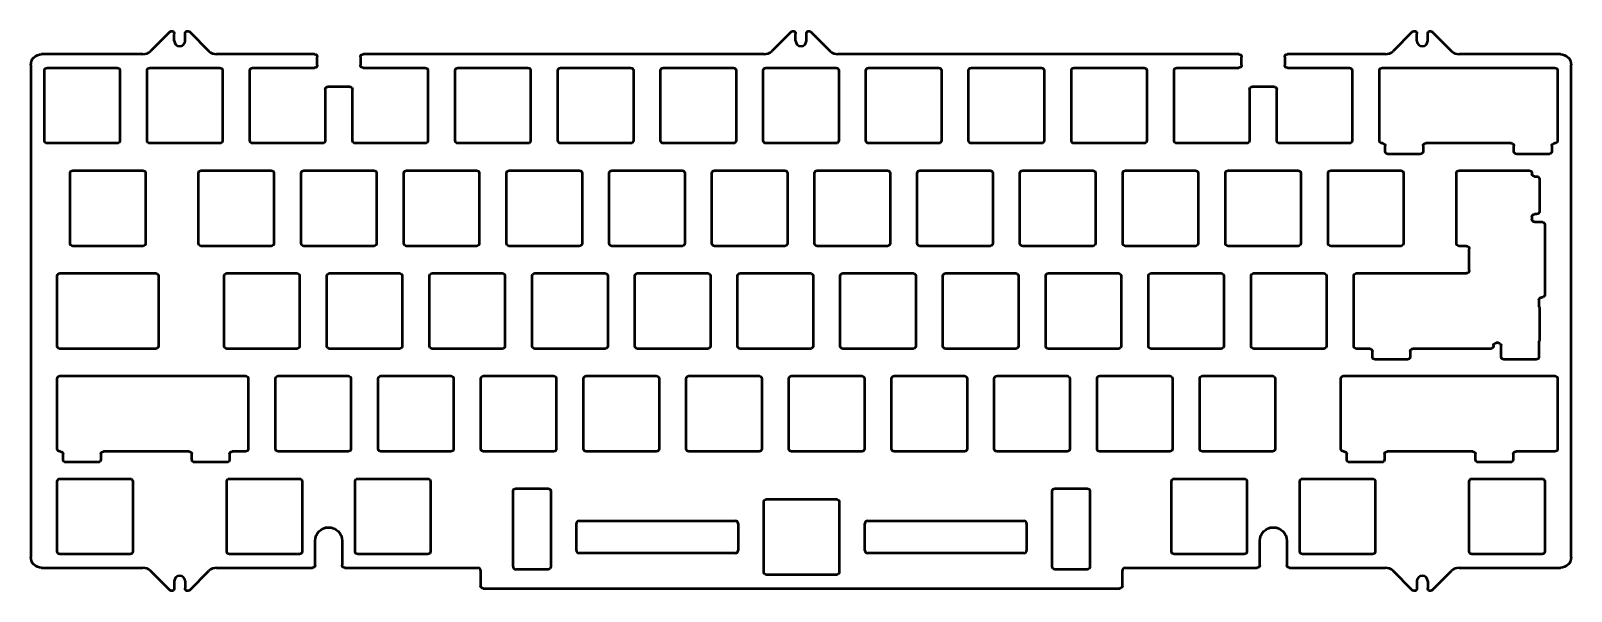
# Model space of a CAD drawing. Header units: millimetres. Extents: x 70 to 356, y 138 to 242.
import ezdxf

# ---------------------------------------------------------------- set-up
doc = ezdxf.new("R2010")
doc.units = ezdxf.units.MM
doc.header["$LTSCALE"] = 0.75
doc.layers.add('Visible', color=7, linetype='Continuous', lineweight=50)

msp = doc.modelspace()

# ---------------------------------------------------------------- linework, layer by layer
at = {"layer": 'Visible'}
for p, q in [((95.735378, 241.596851), (92.174717, 238.036191)), ((96.588931, 239.950405), (96.588931, 241.243298)), ((98.588931, 239.950405), (98.588931, 241.243298)), ((99.442484, 241.596851), (103.003145, 238.036191)), ((210.987878, 241.596851), (207.427217, 238.036191)), ((211.841431, 239.950405), (211.841431, 241.243298)), ((213.841431, 239.950405), (213.841431, 241.243298)), ((214.694984, 241.596851), (218.255645, 238.036191)), ((326.240378, 241.596851), (322.679717, 238.036191)), ((327.093931, 239.950405), (327.093931, 241.243298)), ((329.093931, 239.950405), (329.093931, 241.243298)), ((329.947484, 241.596851), (333.508145, 238.036191)), ((90.760504, 237.450405), (71.966431, 237.450405)), ((122.616431, 237.450405), (104.417358, 237.450405)), ((206.013004, 237.450405), (131.616431, 237.450405)), ((294.066431, 237.450405), (219.669858, 237.450405)), ((321.265504, 237.450405), (303.066431, 237.450405)), ((353.716431, 237.450405), (334.922358, 237.450405)), ((69.966431, 235.450405), (69.966431, 144.200405)), ((72.491431, 221.425405), (72.491431, 234.425405)), ((72.991431, 234.925405), (85.991431, 234.925405)), ((86.491431, 234.425405), (86.491431, 221.425405)), ((91.541431, 221.425405), (91.541431, 234.425405)), ((92.041431, 234.925405), (105.041431, 234.925405)), ((105.541431, 234.425405), (105.541431, 221.425405)), ((110.591431, 221.425405), (110.591431, 234.425405)), ((111.091431, 234.925405), (122.616431, 234.925405)), ((123.116431, 235.425405), (123.116431, 236.950405)), ((131.116431, 236.950405), (131.116431, 235.425405)), ((131.616431, 234.925405), (143.141431, 234.925405)), ((143.641431, 234.425405), (143.641431, 221.425405)), ((148.691431, 221.425405), (148.691431, 234.425405)), ((149.191431, 234.925405), (162.191431, 234.925405)), ((162.691431, 234.425405), (162.691431, 221.425405)), ((167.741431, 221.425405), (167.741431, 234.425405)), ((168.241431, 234.925405), (181.241431, 234.925405)), ((181.741431, 234.425405), (181.741431, 221.425405)), ((186.791431, 221.425405), (186.791431, 234.425405)), ((187.291431, 234.925405), (200.291431, 234.925405)), ((200.791431, 234.425405), (200.791431, 221.425405)), ((205.841431, 221.425405), (205.841431, 234.425405)), ((206.341431, 234.925405), (219.341431, 234.925405)), ((219.841431, 234.425405), (219.841431, 221.425405)), ((224.891431, 221.425405), (224.891431, 234.425405)), ((225.391431, 234.925405), (238.391431, 234.925405)), ((238.891431, 234.425405), (238.891431, 221.425405)), ((243.941431, 221.425405), (243.941431, 234.425405)), ((244.441431, 234.925405), (257.441431, 234.925405)), ((257.941431, 234.425405), (257.941431, 221.425405)), ((262.991431, 221.425405), (262.991431, 234.425405)), ((263.491431, 234.925405), (276.491431, 234.925405)), ((276.991431, 234.425405), (276.991431, 221.425405)), ((282.041431, 221.425405), (282.041431, 234.425405)), ((282.541431, 234.925405), (294.066431, 234.925405)), ((294.566431, 235.425405), (294.566431, 236.950405)), ((302.566431, 236.950405), (302.566431, 235.425405)), ((303.066431, 234.925405), (314.591431, 234.925405)), ((315.091431, 234.425405), (315.091431, 221.425405)), ((320.141431, 221.425405), (320.141431, 234.425405)), ((320.641431, 234.925405), (352.691431, 234.925405)), ((353.191431, 234.425405), (353.191431, 221.425405)), ((355.716431, 144.200405), (355.716431, 235.450405)), ((124.591431, 230.925405), (124.591431, 221.425405)), ((129.141431, 231.425405), (125.091431, 231.425405)), ((129.641431, 221.425405), (129.641431, 230.925405)), ((296.041431, 230.925405), (296.041431, 221.425405)), ((300.591431, 231.425405), (296.541431, 231.425405)), ((301.091431, 221.425405), (301.091431, 230.925405)), ((85.991431, 220.925405), (72.991431, 220.925405)), ((105.041431, 220.925405), (92.041431, 220.925405)), ((124.091431, 220.925405), (111.091431, 220.925405)), ((143.141431, 220.925405), (130.141431, 220.925405)), ((162.191431, 220.925405), (149.191431, 220.925405)), ((181.241431, 220.925405), (168.241431, 220.925405)), ((200.291431, 220.925405), (187.291431, 220.925405)), ((219.341431, 220.925405), (206.341431, 220.925405)), ((238.391431, 220.925405), (225.391431, 220.925405)), ((257.441431, 220.925405), (244.441431, 220.925405)), ((276.491431, 220.925405), (263.491431, 220.925405)), ((295.541431, 220.925405), (282.541431, 220.925405)), ((314.591431, 220.925405), (301.591431, 220.925405)), ((320.728431, 220.925405), (320.641431, 220.925405)), ((321.228431, 219.425405), (321.228431, 220.425405)), ((328.228431, 220.425405), (328.228431, 219.425405)), ((344.604431, 220.925405), (328.728431, 220.925405)), ((345.104431, 219.425405), (345.104431, 220.425405)), ((352.104431, 220.425405), (352.104431, 219.425405)), ((352.691431, 220.925405), (352.604431, 220.925405)), ((327.728431, 218.925405), (321.728431, 218.925405)), ((351.604431, 218.925405), (345.604431, 218.925405)), ((77.253931, 202.375405), (77.253931, 215.375405)), ((77.753931, 215.875405), (90.753931, 215.875405)), ((91.253931, 215.375405), (91.253931, 202.375405)), ((101.066431, 202.375405), (101.066431, 215.375405)), ((101.566431, 215.875405), (114.566431, 215.875405)), ((115.066431, 215.375405), (115.066431, 202.375405)), ((120.116431, 202.375405), (120.116431, 215.375405)), ((120.616431, 215.875405), (133.616431, 215.875405)), ((134.116431, 215.375405), (134.116431, 202.375405)), ((139.166431, 202.375405), (139.166431, 215.375405)), ((139.666431, 215.875405), (152.666431, 215.875405)), ((153.166431, 215.375405), (153.166431, 202.375405)), ((158.216431, 202.375405), (158.216431, 215.375405)), ((158.716431, 215.875405), (171.716431, 215.875405)), ((172.216431, 215.375405), (172.216431, 202.375405)), ((177.266431, 202.375405), (177.266431, 215.375405)), ((177.766431, 215.875405), (190.766431, 215.875405)), ((191.266431, 215.375405), (191.266431, 202.375405)), ((196.316431, 202.375405), (196.316431, 215.375405)), ((196.816431, 215.875405), (209.816431, 215.875405)), ((210.316431, 215.375405), (210.316431, 202.375405)), ((215.366431, 202.375405), (215.366431, 215.375405)), ((215.866431, 215.875405), (228.866431, 215.875405)), ((229.366431, 215.375405), (229.366431, 202.375405)), ((234.416431, 202.375405), (234.416431, 215.375405)), ((234.916431, 215.875405), (247.916431, 215.875405)), ((248.416431, 215.375405), (248.416431, 202.375405)), ((253.466431, 202.375405), (253.466431, 215.375405)), ((253.966431, 215.875405), (266.966431, 215.875405)), ((267.466431, 215.375405), (267.466431, 202.375405)), ((272.516431, 202.375405), (272.516431, 215.375405)), ((273.016431, 215.875405), (286.016431, 215.875405)), ((286.516431, 215.375405), (286.516431, 202.375405)), ((291.566431, 202.375405), (291.566431, 215.375405)), ((292.066431, 215.875405), (305.066431, 215.875405)), ((305.566431, 215.375405), (305.566431, 202.375405)), ((310.616431, 202.375405), (310.616431, 215.375405)), ((311.116431, 215.875405), (324.116431, 215.875405)), ((324.616431, 215.375405), (324.616431, 202.375405)), ((334.428931, 202.375405), (334.428931, 215.375405)), ((334.928931, 215.875405), (347.928931, 215.875405)), ((348.428931, 215.375405), (348.428931, 215.288405)), ((348.928931, 214.788405), (349.310181, 214.788405)), ((349.810181, 214.288405), (349.810181, 208.288405)), ((348.428931, 207.288405), (348.428931, 206.850405)), ((349.310181, 207.788405), (348.928931, 207.788405)), ((348.928931, 206.350405), (350.310181, 206.350405)), ((350.810181, 205.850405), (350.810181, 192.850405)), ((90.753931, 201.875405), (77.753931, 201.875405)), ((114.566431, 201.875405), (101.566431, 201.875405)), ((133.616431, 201.875405), (120.616431, 201.875405)), ((152.666431, 201.875405), (139.666431, 201.875405)), ((171.716431, 201.875405), (158.716431, 201.875405)), ((190.766431, 201.875405), (177.766431, 201.875405)), ((209.816431, 201.875405), (196.816431, 201.875405)), ((228.866431, 201.875405), (215.866431, 201.875405)), ((247.916431, 201.875405), (234.916431, 201.875405)), ((266.966431, 201.875405), (253.966431, 201.875405)), ((286.016431, 201.875405), (273.016431, 201.875405)), ((305.066431, 201.875405), (292.066431, 201.875405)), ((324.116431, 201.875405), (311.116431, 201.875405)), ((336.310181, 201.875405), (334.928931, 201.875405)), ((336.810181, 197.325405), (336.810181, 201.375405)), ((74.872681, 183.325405), (74.872681, 196.325405)), ((75.372681, 196.825405), (93.135181, 196.825405)), ((93.635181, 196.325405), (93.635181, 183.325405)), ((105.828931, 183.325405), (105.828931, 196.325405)), ((106.328931, 196.825405), (119.328931, 196.825405)), ((119.828931, 196.325405), (119.828931, 183.325405)), ((124.878931, 183.325405), (124.878931, 196.325405)), ((125.378931, 196.825405), (138.378931, 196.825405)), ((138.878931, 196.325405), (138.878931, 183.325405)), ((143.928931, 183.325405), (143.928931, 196.325405)), ((144.428931, 196.825405), (157.428931, 196.825405)), ((157.928931, 196.325405), (157.928931, 183.325405)), ((162.978931, 183.325405), (162.978931, 196.325405)), ((163.478931, 196.825405), (176.478931, 196.825405)), ((176.978931, 196.325405), (176.978931, 183.325405)), ((182.028931, 183.325405), (182.028931, 196.325405)), ((182.528931, 196.825405), (195.528931, 196.825405)), ((196.028931, 196.325405), (196.028931, 183.325405)), ((201.078931, 183.325405), (201.078931, 196.325405)), ((201.578931, 196.825405), (214.578931, 196.825405)), ((215.078931, 196.325405), (215.078931, 183.325405)), ((220.128931, 183.325405), (220.128931, 196.325405)), ((220.628931, 196.825405), (233.628931, 196.825405)), ((234.128931, 196.325405), (234.128931, 183.325405)), ((239.178931, 183.325405), (239.178931, 196.325405)), ((239.678931, 196.825405), (252.678931, 196.825405)), ((253.178931, 196.325405), (253.178931, 183.325405)), ((258.228931, 183.325405), (258.228931, 196.325405)), ((258.728931, 196.825405), (271.728931, 196.825405)), ((272.228931, 196.325405), (272.228931, 183.325405)), ((277.278931, 183.325405), (277.278931, 196.325405)), ((277.778931, 196.825405), (290.778931, 196.825405)), ((291.278931, 196.325405), (291.278931, 183.325405)), ((296.328931, 183.325405), (296.328931, 196.325405)), ((296.828931, 196.825405), (309.828931, 196.825405)), ((310.328931, 196.325405), (310.328931, 183.325405)), ((315.378931, 183.325405), (315.378931, 196.325405)), ((315.878931, 196.825405), (336.310181, 196.825405)), ((349.723181, 191.850405), (349.723181, 190.69424)), ((350.310181, 192.350405), (350.223181, 192.350405)), ((349.810181, 190.412405), (349.810181, 184.412405)), ((341.285181, 183.412405), (341.285181, 183.325405)), ((342.223181, 183.912405), (341.785181, 183.912405)), ((342.723181, 181.325405), (342.723181, 183.412405)), ((349.723181, 184.130569), (349.723181, 181.325405)), ((93.135181, 182.825405), (75.372681, 182.825405)), ((119.328931, 182.825405), (106.328931, 182.825405)), ((138.378931, 182.825405), (125.378931, 182.825405)), ((157.428931, 182.825405), (144.428931, 182.825405)), ((176.478931, 182.825405), (163.478931, 182.825405)), ((195.528931, 182.825405), (182.528931, 182.825405)), ((214.578931, 182.825405), (201.578931, 182.825405)), ((233.628931, 182.825405), (220.628931, 182.825405)), ((252.678931, 182.825405), (239.678931, 182.825405)), ((271.728931, 182.825405), (258.728931, 182.825405)), ((290.778931, 182.825405), (277.778931, 182.825405)), ((309.828931, 182.825405), (296.828931, 182.825405)), ((318.347181, 182.825405), (315.878931, 182.825405)), ((318.847181, 181.325405), (318.847181, 182.325405)), ((325.347181, 180.825405), (319.347181, 180.825405)), ((325.847181, 182.325405), (325.847181, 181.325405)), ((340.785181, 182.825405), (326.347181, 182.825405)), ((349.223181, 180.825405), (343.223181, 180.825405)), ((74.872681, 164.275405), (74.872681, 177.275405)), ((75.372681, 177.775405), (109.803931, 177.775405)), ((110.303931, 177.275405), (110.303931, 164.275405)), ((115.353931, 164.275405), (115.353931, 177.275405)), ((115.853931, 177.775405), (128.853931, 177.775405)), ((129.353931, 177.275405), (129.353931, 164.275405)), ((134.403931, 164.275405), (134.403931, 177.275405)), ((134.903931, 177.775405), (147.903931, 177.775405)), ((148.403931, 177.275405), (148.403931, 164.275405)), ((153.453931, 164.275405), (153.453931, 177.275405)), ((153.953931, 177.775405), (166.953931, 177.775405)), ((167.453931, 177.275405), (167.453931, 164.275405)), ((172.503931, 164.275405), (172.503931, 177.275405)), ((173.003931, 177.775405), (186.003931, 177.775405)), ((186.503931, 177.275405), (186.503931, 164.275405)), ((191.553931, 164.275405), (191.553931, 177.275405)), ((192.053931, 177.775405), (205.053931, 177.775405)), ((205.553931, 177.275405), (205.553931, 164.275405)), ((210.603931, 164.275405), (210.603931, 177.275405)), ((211.103931, 177.775405), (224.103931, 177.775405)), ((224.603931, 177.275405), (224.603931, 164.275405)), ((229.653931, 164.275405), (229.653931, 177.275405)), ((230.153931, 177.775405), (243.153931, 177.775405)), ((243.653931, 177.275405), (243.653931, 164.275405)), ((248.703931, 164.275405), (248.703931, 177.275405)), ((249.203931, 177.775405), (262.203931, 177.775405)), ((262.703931, 177.275405), (262.703931, 164.275405)), ((267.753931, 164.275405), (267.753931, 177.275405)), ((268.253931, 177.775405), (281.253931, 177.775405)), ((281.753931, 177.275405), (281.753931, 164.275405)), ((286.803931, 164.275405), (286.803931, 177.275405)), ((287.303931, 177.775405), (300.303931, 177.775405)), ((300.803931, 177.275405), (300.803931, 164.275405)), ((312.997681, 164.275405), (312.997681, 177.275405)), ((313.497681, 177.775405), (352.691431, 177.775405)), ((353.191431, 177.275405), (353.191431, 164.275405)), ((75.459681, 163.775405), (75.372681, 163.775405)), ((75.959681, 162.275405), (75.959681, 163.275405)), ((82.959681, 163.275405), (82.959681, 162.275405)), ((99.335681, 163.775405), (83.459681, 163.775405)), ((99.835681, 162.275405), (99.835681, 163.275405)), ((106.835681, 163.275405), (106.835681, 162.275405)), ((109.803931, 163.775405), (107.335681, 163.775405)), ((128.853931, 163.775405), (115.853931, 163.775405)), ((147.903931, 163.775405), (134.903931, 163.775405)), ((166.953931, 163.775405), (153.953931, 163.775405)), ((186.003931, 163.775405), (173.003931, 163.775405)), ((205.053931, 163.775405), (192.053931, 163.775405)), ((224.103931, 163.775405), (211.103931, 163.775405)), ((243.153931, 163.775405), (230.153931, 163.775405)), ((262.203931, 163.775405), (249.203931, 163.775405)), ((281.253931, 163.775405), (268.253931, 163.775405)), ((300.303931, 163.775405), (287.303931, 163.775405)), ((313.584681, 163.775405), (313.497681, 163.775405)), ((314.084681, 162.275405), (314.084681, 163.275405)), ((321.084681, 163.275405), (321.084681, 162.275405)), ((337.460681, 163.775405), (321.584681, 163.775405)), ((337.960681, 162.275405), (337.960681, 163.275405)), ((344.960681, 163.275405), (344.960681, 162.275405)), ((352.691431, 163.775405), (345.460681, 163.775405)), ((82.459681, 161.775405), (76.459681, 161.775405)), ((106.335681, 161.775405), (100.335681, 161.775405)), ((320.584681, 161.775405), (314.584681, 161.775405)), ((344.460681, 161.775405), (338.460681, 161.775405)), ((74.872681, 145.225405), (74.872681, 158.225405)), ((75.372681, 158.725405), (88.372681, 158.725405)), ((88.872681, 158.225405), (88.872681, 145.225405)), ((106.305181, 145.225405), (106.305181, 158.225405)), ((106.805181, 158.725405), (119.805181, 158.725405)), ((120.305181, 158.225405), (120.305181, 145.225405)), ((130.117681, 145.225405), (130.117681, 158.225405)), ((130.617681, 158.725405), (143.617681, 158.725405)), ((144.117681, 158.225405), (144.117681, 145.225405)), ((281.565181, 145.225405), (281.565181, 158.225405)), ((282.065181, 158.725405), (295.065181, 158.725405)), ((295.565181, 158.225405), (295.565181, 145.225405)), ((305.377681, 145.225405), (305.377681, 158.225405)), ((305.877681, 158.725405), (318.877681, 158.725405)), ((319.377681, 158.225405), (319.377681, 145.225405)), ((336.810181, 145.225405), (336.810181, 158.225405)), ((337.310181, 158.725405), (350.310181, 158.725405)), ((350.810181, 158.225405), (350.810181, 145.225405)), ((159.436681, 142.415405), (159.436681, 156.415405)), ((159.936681, 156.915405), (165.936681, 156.915405)), ((166.436681, 156.415405), (166.436681, 142.415405)), ((205.936681, 141.415405), (205.936681, 154.415405)), ((206.436681, 154.915405), (219.436681, 154.915405)), ((219.936681, 154.415405), (219.936681, 141.415405)), ((259.436681, 142.415405), (259.436681, 156.415405)), ((259.936681, 156.915405), (265.936681, 156.915405)), ((266.436681, 156.415405), (266.436681, 142.415405)), ((171.186681, 145.415405), (171.186681, 150.415405)), ((171.686681, 150.915405), (200.686681, 150.915405)), ((201.186681, 150.415405), (201.186681, 145.415405)), ((224.686681, 145.415405), (224.686681, 150.415405)), ((225.186681, 150.915405), (254.186681, 150.915405)), ((254.686681, 150.415405), (254.686681, 145.415405)), ((122.711431, 142.700405), (122.711431, 147.200405)), ((127.711431, 147.200405), (127.711431, 142.700405)), ((297.961931, 142.700405), (297.961931, 147.200405)), ((302.961931, 147.200405), (302.961931, 142.700405)), ((88.372681, 144.725405), (75.372681, 144.725405)), ((119.805181, 144.725405), (106.805181, 144.725405)), ((143.617681, 144.725405), (130.617681, 144.725405)), ((200.686681, 144.915405), (171.686681, 144.915405)), ((254.186681, 144.915405), (225.186681, 144.915405)), ((295.065181, 144.725405), (282.065181, 144.725405)), ((318.877681, 144.725405), (305.877681, 144.725405)), ((350.310181, 144.725405), (337.310181, 144.725405)), ((71.966431, 142.200405), (90.760504, 142.200405)), ((95.735378, 138.053958), (92.174717, 141.614618)), ((99.442484, 138.053958), (103.003145, 141.614618)), ((104.417358, 142.200405), (122.211431, 142.200405)), ((128.211431, 142.200405), (152.905431, 142.200405)), ((153.405431, 141.700405), (153.405431, 138.890405)), ((165.936681, 141.915405), (159.936681, 141.915405)), ((219.436681, 140.915405), (206.436681, 140.915405)), ((265.936681, 141.915405), (259.936681, 141.915405)), ((272.467931, 138.890405), (272.467931, 141.700405)), ((272.967931, 142.200405), (297.461931, 142.200405)), ((303.461931, 142.200405), (321.265504, 142.200405)), ((326.240378, 138.053958), (322.679717, 141.614618)), ((329.947484, 138.053958), (333.508145, 141.614618)), ((334.922358, 142.200405), (353.716431, 142.200405)), ((96.588931, 139.700405), (96.588931, 138.407511)), ((98.588931, 139.700405), (98.588931, 138.407511)), ((153.905431, 138.390405), (271.967931, 138.390405)), ((327.093931, 139.700405), (327.093931, 138.407511)), ((329.093931, 139.700405), (329.093931, 138.407511))]:
    msp.add_line(p, q, dxfattribs=at)
at = {"layer": 'Visible', "extrusion": (0, 0, -1)}
for centre, radius, start, end in [((-96.088931, 241.243298), 0.5, 45, 180), ((-99.088931, 241.243298), 0.5, 0, 135), ((-211.341431, 241.243298), 0.5, 45, 180), ((-214.341431, 241.243298), 0.5, 0, 135), ((-326.593931, 241.243298), 0.5, 45, 180), ((-329.593931, 241.243298), 0.5, 0, 135), ((-71.966431, 235.450405), 2, 0, 90), ((-122.616431, 236.950405), 0.5, 90, 180), ((-131.616431, 236.950405), 0.5, 0, 90), ((-294.066431, 236.950405), 0.5, 90, 180), ((-303.066431, 236.950405), 0.5, 0, 90), ((-353.716431, 235.450405), 2, 90, 180), ((-72.991431, 234.425405), 0.5, 0, 90), ((-85.991431, 234.425405), 0.5, 90, 180), ((-92.041431, 234.425405), 0.5, 0, 90), ((-105.041431, 234.425405), 0.5, 90, 180), ((-111.091431, 234.425405), 0.5, 0, 90), ((-122.616431, 235.425405), 0.5, 180, 270), ((-131.616431, 235.425405), 0.5, 270, 0), ((-143.141431, 234.425405), 0.5, 90, 180), ((-149.191431, 234.425405), 0.5, 0, 90), ((-162.191431, 234.425405), 0.5, 90, 180), ((-168.241431, 234.425405), 0.5, 0, 90), ((-181.241431, 234.425405), 0.5, 90, 180), ((-187.291431, 234.425405), 0.5, 0, 90), ((-200.291431, 234.425405), 0.5, 90, 180), ((-206.341431, 234.425405), 0.5, 0, 90), ((-219.341431, 234.425405), 0.5, 90, 180), ((-225.391431, 234.425405), 0.5, 0, 90), ((-238.391431, 234.425405), 0.5, 90, 180), ((-244.441431, 234.425405), 0.5, 0, 90), ((-257.441431, 234.425405), 0.5, 90, 180), ((-263.491431, 234.425405), 0.5, 0, 90), ((-276.491431, 234.425405), 0.5, 90, 180), ((-282.541431, 234.425405), 0.5, 0, 90), ((-294.066431, 235.425405), 0.5, 180, 270), ((-303.066431, 235.425405), 0.5, 270, 0), ((-314.591431, 234.425405), 0.5, 90, 180), ((-320.641431, 234.425405), 0.5, 0, 90), ((-352.691431, 234.425405), 0.5, 90, 180), ((-125.091431, 230.925405), 0.5, 0, 90), ((-129.141431, 230.925405), 0.5, 90, 180), ((-296.541431, 230.925405), 0.5, 0, 90), ((-300.591431, 230.925405), 0.5, 90, 180), ((-72.991431, 221.425405), 0.5, 270, 0), ((-85.991431, 221.425405), 0.5, 180, 270), ((-92.041431, 221.425405), 0.5, 270, 0), ((-105.041431, 221.425405), 0.5, 180, 270), ((-111.091431, 221.425405), 0.5, 270, 0), ((-124.091431, 221.425405), 0.5, 180, 270), ((-130.141431, 221.425405), 0.5, 270, 0), ((-143.141431, 221.425405), 0.5, 180, 270), ((-149.191431, 221.425405), 0.5, 270, 0), ((-162.191431, 221.425405), 0.5, 180, 270), ((-168.241431, 221.425405), 0.5, 270, 0), ((-181.241431, 221.425405), 0.5, 180, 270), ((-187.291431, 221.425405), 0.5, 270, 0), ((-200.291431, 221.425405), 0.5, 180, 270), ((-206.341431, 221.425405), 0.5, 270, 0), ((-219.341431, 221.425405), 0.5, 180, 270), ((-225.391431, 221.425405), 0.5, 270, 0), ((-238.391431, 221.425405), 0.5, 180, 270), ((-244.441431, 221.425405), 0.5, 270, 0), ((-257.441431, 221.425405), 0.5, 180, 270), ((-263.491431, 221.425405), 0.5, 270, 0), ((-276.491431, 221.425405), 0.5, 180, 270), ((-282.541431, 221.425405), 0.5, 270, 0), ((-295.541431, 221.425405), 0.5, 180, 270), ((-301.591431, 221.425405), 0.5, 270, 0), ((-314.591431, 221.425405), 0.5, 180, 270), ((-320.641431, 221.425405), 0.5, 270, 0), ((-320.728431, 220.425405), 0.5, 90, 180), ((-328.728431, 220.425405), 0.5, 0, 90), ((-344.604431, 220.425405), 0.5, 90, 180), ((-352.604431, 220.425405), 0.5, 0, 90), ((-352.691431, 221.425405), 0.5, 180, 270), ((-321.728431, 219.425405), 0.5, 270, 0), ((-327.728431, 219.425405), 0.5, 180, 270), ((-345.604431, 219.425405), 0.5, 270, 0), ((-351.604431, 219.425405), 0.5, 180, 270), ((-77.753931, 215.375405), 0.5, 0, 90), ((-90.753931, 215.375405), 0.5, 90, 180), ((-101.566431, 215.375405), 0.5, 0, 90), ((-114.566431, 215.375405), 0.5, 90, 180), ((-120.616431, 215.375405), 0.5, 0, 90), ((-133.616431, 215.375405), 0.5, 90, 180), ((-139.666431, 215.375405), 0.5, 0, 90), ((-152.666431, 215.375405), 0.5, 90, 180), ((-158.716431, 215.375405), 0.5, 0, 90), ((-171.716431, 215.375405), 0.5, 90, 180), ((-177.766431, 215.375405), 0.5, 0, 90), ((-190.766431, 215.375405), 0.5, 90, 180), ((-196.816431, 215.375405), 0.5, 0, 90), ((-209.816431, 215.375405), 0.5, 90, 180), ((-215.866431, 215.375405), 0.5, 0, 90), ((-228.866431, 215.375405), 0.5, 90, 180), ((-234.916431, 215.375405), 0.5, 0, 90), ((-247.916431, 215.375405), 0.5, 90, 180), ((-253.966431, 215.375405), 0.5, 0, 90), ((-266.966431, 215.375405), 0.5, 90, 180), ((-273.016431, 215.375405), 0.5, 0, 90), ((-286.016431, 215.375405), 0.5, 90, 180), ((-292.066431, 215.375405), 0.5, 0, 90), ((-305.066431, 215.375405), 0.5, 90, 180), ((-311.116431, 215.375405), 0.5, 0, 90), ((-324.116431, 215.375405), 0.5, 90, 180), ((-334.928931, 215.375405), 0.5, 0, 90), ((-347.928931, 215.375405), 0.5, 90, 180), ((-348.928931, 215.288405), 0.5, 270, 0), ((-349.310181, 214.288405), 0.5, 90, 180), ((-348.928931, 207.288405), 0.5, 0, 90), ((-348.928931, 206.850405), 0.5, 270, 0), ((-349.310181, 208.288405), 0.5, 180, 270), ((-350.310181, 205.850405), 0.5, 90, 180), ((-77.753931, 202.375405), 0.5, 270, 0), ((-90.753931, 202.375405), 0.5, 180, 270), ((-101.566431, 202.375405), 0.5, 270, 0), ((-114.566431, 202.375405), 0.5, 180, 270), ((-120.616431, 202.375405), 0.5, 270, 0), ((-133.616431, 202.375405), 0.5, 180, 270), ((-139.666431, 202.375405), 0.5, 270, 0), ((-152.666431, 202.375405), 0.5, 180, 270), ((-158.716431, 202.375405), 0.5, 270, 0), ((-171.716431, 202.375405), 0.5, 180, 270), ((-177.766431, 202.375405), 0.5, 270, 0), ((-190.766431, 202.375405), 0.5, 180, 270), ((-196.816431, 202.375405), 0.5, 270, 0), ((-209.816431, 202.375405), 0.5, 180, 270), ((-215.866431, 202.375405), 0.5, 270, 0), ((-228.866431, 202.375405), 0.5, 180, 270), ((-234.916431, 202.375405), 0.5, 270, 0), ((-247.916431, 202.375405), 0.5, 180, 270), ((-253.966431, 202.375405), 0.5, 270, 0), ((-266.966431, 202.375405), 0.5, 180, 270), ((-273.016431, 202.375405), 0.5, 270, 0), ((-286.016431, 202.375405), 0.5, 180, 270), ((-292.066431, 202.375405), 0.5, 270, 0), ((-305.066431, 202.375405), 0.5, 180, 270), ((-311.116431, 202.375405), 0.5, 270, 0), ((-324.116431, 202.375405), 0.5, 180, 270), ((-334.928931, 202.375405), 0.5, 270, 0), ((-336.310181, 201.375405), 0.5, 90, 180), ((-336.310181, 197.325405), 0.5, 180, 270), ((-75.372681, 196.325405), 0.5, 0, 90), ((-93.135181, 196.325405), 0.5, 90, 180), ((-106.328931, 196.325405), 0.5, 0, 90), ((-119.328931, 196.325405), 0.5, 90, 180), ((-125.378931, 196.325405), 0.5, 0, 90), ((-138.378931, 196.325405), 0.5, 90, 180), ((-144.428931, 196.325405), 0.5, 0, 90), ((-157.428931, 196.325405), 0.5, 90, 180), ((-163.478931, 196.325405), 0.5, 0, 90), ((-176.478931, 196.325405), 0.5, 90, 180), ((-182.528931, 196.325405), 0.5, 0, 90), ((-195.528931, 196.325405), 0.5, 90, 180), ((-201.578931, 196.325405), 0.5, 0, 90), ((-214.578931, 196.325405), 0.5, 90, 180), ((-220.628931, 196.325405), 0.5, 0, 90), ((-233.628931, 196.325405), 0.5, 90, 180), ((-239.678931, 196.325405), 0.5, 0, 90), ((-252.678931, 196.325405), 0.5, 90, 180), ((-258.728931, 196.325405), 0.5, 0, 90), ((-271.728931, 196.325405), 0.5, 90, 180), ((-277.778931, 196.325405), 0.5, 0, 90), ((-290.778931, 196.325405), 0.5, 90, 180), ((-296.828931, 196.325405), 0.5, 0, 90), ((-309.828931, 196.325405), 0.5, 90, 180), ((-315.878931, 196.325405), 0.5, 0, 90), ((-350.223181, 191.850405), 0.5, 0, 90), ((-350.310181, 192.850405), 0.5, 180, 270), ((-349.310181, 190.412405), 0.5, 145.690007, 180), ((-75.372681, 183.325405), 0.5, 270, 0), ((-93.135181, 183.325405), 0.5, 180, 270), ((-106.328931, 183.325405), 0.5, 270, 0), ((-119.328931, 183.325405), 0.5, 180, 270), ((-125.378931, 183.325405), 0.5, 270, 0), ((-138.378931, 183.325405), 0.5, 180, 270), ((-144.428931, 183.325405), 0.5, 270, 0), ((-157.428931, 183.325405), 0.5, 180, 270), ((-163.478931, 183.325405), 0.5, 270, 0), ((-176.478931, 183.325405), 0.5, 180, 270), ((-182.528931, 183.325405), 0.5, 270, 0), ((-195.528931, 183.325405), 0.5, 180, 270), ((-201.578931, 183.325405), 0.5, 270, 0), ((-214.578931, 183.325405), 0.5, 180, 270), ((-220.628931, 183.325405), 0.5, 270, 0), ((-233.628931, 183.325405), 0.5, 180, 270), ((-239.678931, 183.325405), 0.5, 270, 0), ((-252.678931, 183.325405), 0.5, 180, 270), ((-258.728931, 183.325405), 0.5, 270, 0), ((-271.728931, 183.325405), 0.5, 180, 270), ((-277.778931, 183.325405), 0.5, 270, 0), ((-290.778931, 183.325405), 0.5, 180, 270), ((-296.828931, 183.325405), 0.5, 270, 0), ((-309.828931, 183.325405), 0.5, 180, 270), ((-315.878931, 183.325405), 0.5, 270, 0), ((-340.785181, 183.325405), 0.5, 180, 270), ((-341.785181, 183.412405), 0.5, 0, 90), ((-342.223181, 183.412405), 0.5, 90, 180), ((-349.310181, 184.412405), 0.5, 180, 214.309993), ((-318.347181, 182.325405), 0.5, 90, 180), ((-319.347181, 181.325405), 0.5, 270, 0), ((-325.347181, 181.325405), 0.5, 180, 270), ((-326.347181, 182.325405), 0.5, 0, 90), ((-343.223181, 181.325405), 0.5, 270, 0), ((-349.223181, 181.325405), 0.5, 180, 270), ((-75.372681, 177.275405), 0.5, 0, 90), ((-109.803931, 177.275405), 0.5, 90, 180), ((-115.853931, 177.275405), 0.5, 0, 90), ((-128.853931, 177.275405), 0.5, 90, 180), ((-134.903931, 177.275405), 0.5, 0, 90), ((-147.903931, 177.275405), 0.5, 90, 180), ((-153.953931, 177.275405), 0.5, 0, 90), ((-166.953931, 177.275405), 0.5, 90, 180), ((-173.003931, 177.275405), 0.5, 0, 90), ((-186.003931, 177.275405), 0.5, 90, 180), ((-192.053931, 177.275405), 0.5, 0, 90), ((-205.053931, 177.275405), 0.5, 90, 180), ((-211.103931, 177.275405), 0.5, 0, 90), ((-224.103931, 177.275405), 0.5, 90, 180), ((-230.153931, 177.275405), 0.5, 0, 90), ((-243.153931, 177.275405), 0.5, 90, 180), ((-249.203931, 177.275405), 0.5, 0, 90), ((-262.203931, 177.275405), 0.5, 90, 180), ((-268.253931, 177.275405), 0.5, 0, 90), ((-281.253931, 177.275405), 0.5, 90, 180), ((-287.303931, 177.275405), 0.5, 0, 90), ((-300.303931, 177.275405), 0.5, 90, 180), ((-313.497681, 177.275405), 0.5, 0, 90), ((-352.691431, 177.275405), 0.5, 90, 180), ((-75.372681, 164.275405), 0.5, 270, 0), ((-75.459681, 163.275405), 0.5, 90, 180), ((-83.459681, 163.275405), 0.5, 0, 90), ((-99.335681, 163.275405), 0.5, 90, 180), ((-107.335681, 163.275405), 0.5, 0, 90), ((-109.803931, 164.275405), 0.5, 180, 270), ((-115.853931, 164.275405), 0.5, 270, 0), ((-128.853931, 164.275405), 0.5, 180, 270), ((-134.903931, 164.275405), 0.5, 270, 0), ((-147.903931, 164.275405), 0.5, 180, 270), ((-153.953931, 164.275405), 0.5, 270, 0), ((-166.953931, 164.275405), 0.5, 180, 270), ((-173.003931, 164.275405), 0.5, 270, 0), ((-186.003931, 164.275405), 0.5, 180, 270), ((-192.053931, 164.275405), 0.5, 270, 0), ((-205.053931, 164.275405), 0.5, 180, 270), ((-211.103931, 164.275405), 0.5, 270, 0), ((-224.103931, 164.275405), 0.5, 180, 270), ((-230.153931, 164.275405), 0.5, 270, 0), ((-243.153931, 164.275405), 0.5, 180, 270), ((-249.203931, 164.275405), 0.5, 270, 0), ((-262.203931, 164.275405), 0.5, 180, 270), ((-268.253931, 164.275405), 0.5, 270, 0), ((-281.253931, 164.275405), 0.5, 180, 270), ((-287.303931, 164.275405), 0.5, 270, 0), ((-300.303931, 164.275405), 0.5, 180, 270), ((-313.497681, 164.275405), 0.5, 270, 0), ((-313.584681, 163.275405), 0.5, 90, 180), ((-321.584681, 163.275405), 0.5, 0, 90), ((-337.460681, 163.275405), 0.5, 90, 180), ((-345.460681, 163.275405), 0.5, 0, 90), ((-352.691431, 164.275405), 0.5, 180, 270), ((-76.459681, 162.275405), 0.5, 270, 0), ((-82.459681, 162.275405), 0.5, 180, 270), ((-100.335681, 162.275405), 0.5, 270, 0), ((-106.335681, 162.275405), 0.5, 180, 270), ((-314.584681, 162.275405), 0.5, 270, 0), ((-320.584681, 162.275405), 0.5, 180, 270), ((-338.460681, 162.275405), 0.5, 270, 0), ((-344.460681, 162.275405), 0.5, 180, 270), ((-75.372681, 158.225405), 0.5, 0, 90), ((-88.372681, 158.225405), 0.5, 90, 180), ((-106.805181, 158.225405), 0.5, 0, 90), ((-119.805181, 158.225405), 0.5, 90, 180), ((-130.617681, 158.225405), 0.5, 0, 90), ((-143.617681, 158.225405), 0.5, 90, 180), ((-282.065181, 158.225405), 0.5, 0, 90), ((-295.065181, 158.225405), 0.5, 90, 180), ((-305.877681, 158.225405), 0.5, 0, 90), ((-318.877681, 158.225405), 0.5, 90, 180), ((-337.310181, 158.225405), 0.5, 0, 90), ((-350.310181, 158.225405), 0.5, 90, 180), ((-159.936681, 156.415405), 0.5, 0, 90), ((-165.936681, 156.415405), 0.5, 90, 180), ((-206.436681, 154.415405), 0.5, 0, 90), ((-219.436681, 154.415405), 0.5, 90, 180), ((-259.936681, 156.415405), 0.5, 0, 90), ((-265.936681, 156.415405), 0.5, 90, 180), ((-125.211431, 147.200405), 2.5, 0, 180), ((-300.461931, 147.200405), 2.5, 0, 180), ((-71.966431, 144.200405), 2, 270, 0), ((-75.372681, 145.225405), 0.5, 270, 0), ((-88.372681, 145.225405), 0.5, 180, 270), ((-106.805181, 145.225405), 0.5, 270, 0), ((-119.805181, 145.225405), 0.5, 180, 270), ((-130.617681, 145.225405), 0.5, 270, 0), ((-143.617681, 145.225405), 0.5, 180, 270), ((-282.065181, 145.225405), 0.5, 270, 0), ((-295.065181, 145.225405), 0.5, 180, 270), ((-305.877681, 145.225405), 0.5, 270, 0), ((-318.877681, 145.225405), 0.5, 180, 270), ((-337.310181, 145.225405), 0.5, 270, 0), ((-350.310181, 145.225405), 0.5, 180, 270), ((-353.716431, 144.200405), 2, 180, 270), ((-122.211431, 142.700405), 0.5, 180, 270), ((-128.211431, 142.700405), 0.5, 270, 0), ((-165.936681, 142.415405), 0.5, 180, 270), ((-206.436681, 141.415405), 0.5, 270, 0), ((-219.436681, 141.415405), 0.5, 180, 270), ((-259.936681, 142.415405), 0.5, 270, 0), ((-265.936681, 142.415405), 0.5, 180, 270), ((-297.461931, 142.700405), 0.5, 180, 270), ((-303.461931, 142.700405), 0.5, 270, 0), ((-96.088931, 138.407511), 0.5, 180, 315), ((-99.088931, 138.407511), 0.5, 225, 0), ((-153.905431, 138.890405), 0.5, 270, 0), ((-271.967931, 138.890405), 0.5, 180, 270), ((-326.593931, 138.407511), 0.5, 180, 315), ((-329.593931, 138.407511), 0.5, 225, 0)]:
    msp.add_arc(centre, radius, start, end, dxfattribs=at)
at = {"layer": 'Visible'}
for centre, radius, start, end in [((90.760504, 239.450405), 2, 270, 315), ((97.588931, 239.950405), 1, 180, 0), ((104.417358, 239.450405), 2, 225, 270), ((206.013004, 239.450405), 2, 270, 315), ((212.841431, 239.950405), 1, 180, 0), ((219.669858, 239.450405), 2, 225, 270), ((321.265504, 239.450405), 2, 270, 315), ((328.093931, 239.950405), 1, 180, 0), ((334.922358, 239.450405), 2, 225, 270), ((171.686681, 150.415405), 0.5, 90, 180), ((200.686681, 150.415405), 0.5, 0, 90), ((225.186681, 150.415405), 0.5, 90, 180), ((254.186681, 150.415405), 0.5, 0, 90), ((171.686681, 145.415405), 0.5, 180, 270), ((200.686681, 145.415405), 0.5, 270, 0), ((225.186681, 145.415405), 0.5, 180, 270), ((254.186681, 145.415405), 0.5, 270, 0), ((90.760504, 140.200405), 2, 45, 90), ((97.588931, 139.700405), 1, 0, 180), ((104.417358, 140.200405), 2, 90, 135), ((152.905431, 141.700405), 0.5, 0, 90), ((159.936681, 142.415405), 0.5, 180, 270), ((272.967931, 141.700405), 0.5, 90, 180), ((321.265504, 140.200405), 2, 45, 90), ((328.093931, 139.700405), 1, 0, 180), ((334.922358, 140.200405), 2, 90, 135)]:
    msp.add_arc(centre, radius, start, end, dxfattribs=at)

doc.saveas('drawing.dxf')
